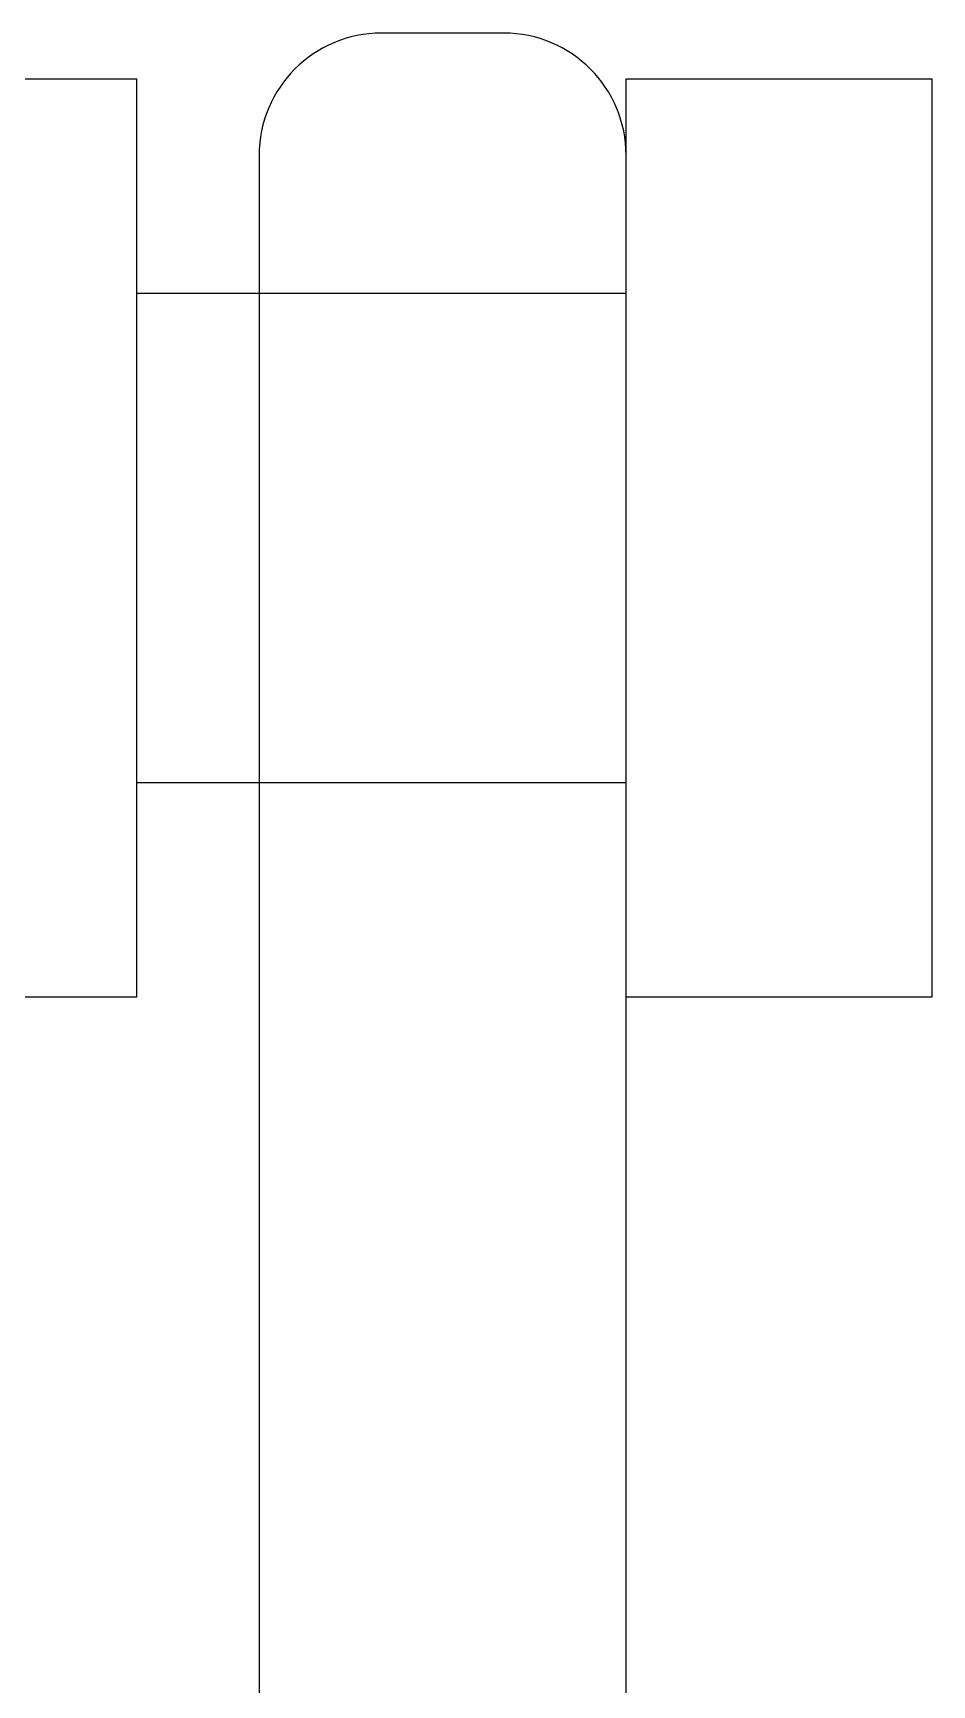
# Model space of a CAD drawing. Header units: inches. Extents: x 21247 to 41470, y -17428 to -10279.
# Drawn here: x 38667.95 to 38682.65, y -12774.21 to -12747.21 of the extents above; entities that cross this region are included whole.
import ezdxf

# ---------------------------------------------------------------- set-up
doc = ezdxf.new("R2010")
doc.units = ezdxf.units.IN
doc.header["$LTSCALE"] = 1.21
doc.header["$MEASUREMENT"] = 0
doc.layers.get('0').update_dxf_attribs({"linetype": 'CONTINUOUS'})
doc.layers.add('02___PRT_ALL_AXES', color=7, linetype='CONTINUOUS')

# ---------------------------------------------------------------- blocks, each defined once
blk = doc.blocks.new('JT')
at = {"color": 7, "linetype": 'Continuous'}
for p, q in [((37146.916, -5881.466), (37144.916, -5881.466)), ((37142.916, -5883.466), (37142.916, -5967.966)), ((37148.916, -5936.095), (37148.916, -5883.466))]:
    blk.add_line(p, q, dxfattribs=at)
for centre, start, end in [((37144.916, -5883.466), 90, 180), ((37146.916, -5883.466), 0, 90)]:
    blk.add_arc(centre, 2, start, end, dxfattribs=at)
at = {"layer": '02___PRT_ALL_AXES', "color": 6, "linetype": 'Continuous'}
for p, q in [((37138.916, -5882.216), (37140.916, -5882.216)), ((37140.916, -5897.216), (37140.916, -5882.216)), ((37148.916, -5897.216), (37148.916, -5882.216)), ((37148.916, -5882.216), (37153.916, -5882.216)), ((37153.916, -5897.216), (37153.916, -5882.216)), ((37140.916, -5885.716), (37148.916, -5885.716)), ((37140.916, -5893.716), (37148.916, -5893.716)), ((37138.916, -5897.216), (37140.916, -5897.216)), ((37148.916, -5897.216), (37153.916, -5897.216))]:
    blk.add_line(p, q, dxfattribs=at)

msp = doc.modelspace()

# ---------------------------------------------------------------- block references
at = {"color": 3}
msp.add_blockref('JT', (1528.73, -6865.747), dxfattribs=at)

doc.saveas('drawing.dxf')
